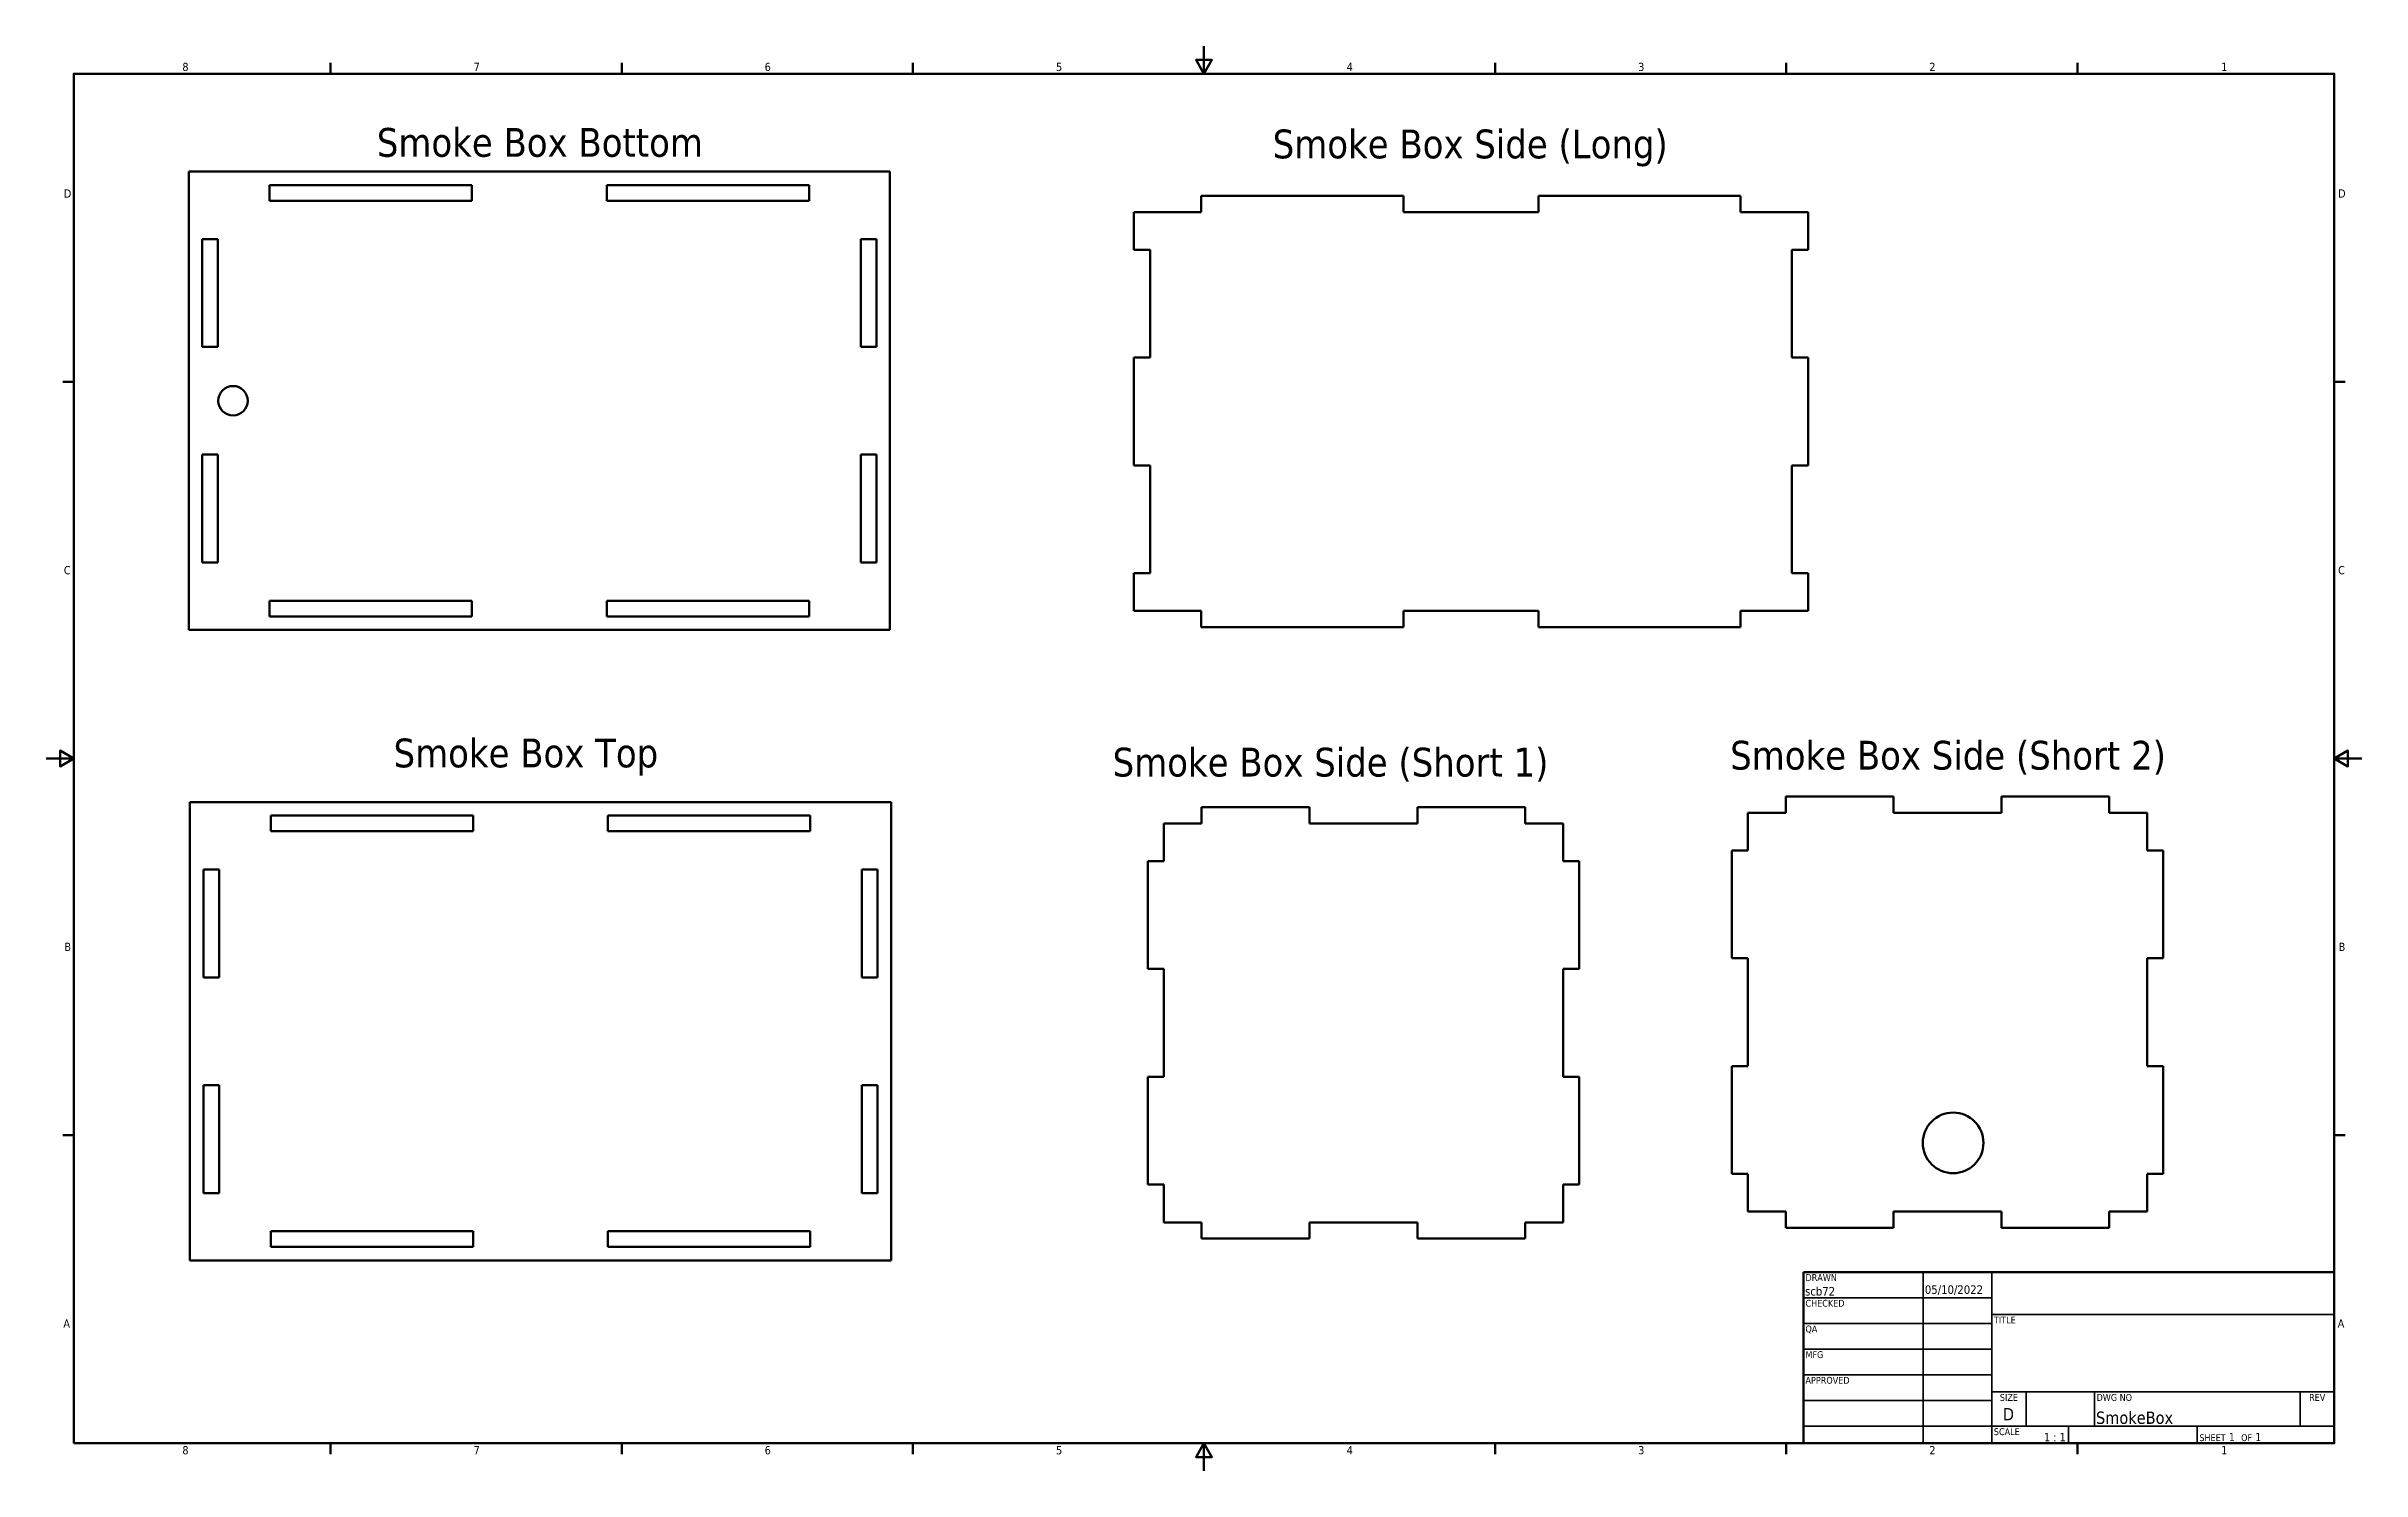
# Model space of a CAD drawing. Header units: inches. Extents: x 0.1 to 33.9, y 0.6 to 21.4.
import ezdxf
from ezdxf.enums import TextEntityAlignment as Align

# ---------------------------------------------------------------- set-up
doc = ezdxf.new("R2010")
doc.units = ezdxf.units.IN
doc.header["$MEASUREMENT"] = 0
for name, color, linetype, lineweight in [('Border (ANSI)', 7, 'Continuous', 70), ('Symbol (ANSI)', 7, 'Continuous', 25), ('Title (ANSI)', 7, 'Continuous', 50), ('Visible (ANSI)', 7, 'Continuous', 50)]:
    doc.layers.add(name, color=color, linetype=linetype, lineweight=lineweight)
doc.styles.add('Note Text (ANSI)', font='tahoma.ttf')
doc.styles.add('Text Style30', font='tahoma.ttf')
doc.styles.add('Text Style38', font='tahoma.ttf')
doc.styles.add('Text Style39', font='tahoma.ttf')

# ---------------------------------------------------------------- blocks, each defined once
blk = doc.blocks.new('Borders Default Border')
at = {"layer": 'Border (ANSI)'}
for p, q in [((4.25, 21), (4.25, 21.16)), ((8.5, 21), (8.5, 21.16)), ((12.75, 21), (12.75, 21.16)), ((21.25, 21), (21.25, 21.16)), ((25.5, 21), (25.5, 21.16)), ((29.75, 21), (29.75, 21.16)), ((0.5, 16.5), (0.34, 16.5)), ((33.5, 16.5), (33.66, 16.5)), ((0.5, 5.5), (0.34, 5.5)), ((33.5, 5.5), (33.66, 5.5)), ((4.25, 1), (4.25, 0.84)), ((8.5, 1), (8.5, 0.84)), ((12.75, 1), (12.75, 0.84)), ((21.25, 1), (21.25, 0.84)), ((25.5, 1), (25.5, 0.84)), ((29.75, 1), (29.75, 0.84))]:
    blk.add_line(p, q, dxfattribs=at)
at = {"layer": 'Border (ANSI)', "flags": 128}
for points in [[(17, 21.4), (17, 21), (16.885, 21.2), (17.115, 21.2), (17, 21)], [(0.5, 1), (0.5, 21), (33.5, 21), (33.5, 1), (0.5, 1)], [(0.1, 11), (0.5, 11), (0.3, 11.115), (0.3, 10.885), (0.5, 11)], [(33.9, 11), (33.5, 11), (33.7, 11.115), (33.7, 10.885), (33.5, 11)], [(17, 0.6), (17, 1), (16.885, 0.8), (17.115, 0.8), (17, 1)]]:
    blk.add_lwpolyline(points, dxfattribs=at)
at = {"layer": 'Border (ANSI)', "char_height": 0.12, "attachment_point": 7, "style": 'Note Text (ANSI)'}
for s, insert in [('8', (2.086, 21.037)), ('7', (6.338, 21.04)), ('6', (10.587, 21.037)), ('5', (14.84, 21.037)), ('4', (19.083, 21.04)), ('3', (23.338, 21.037)), ('2', (27.589, 21.04)), ('1', (31.848, 21.04)), ('D', (0.356, 19.19)), ('D', (33.556, 19.19)), ('C', (0.356, 13.688)), ('C', (33.556, 13.688)), ('B', (0.363, 8.19)), ('B', (33.563, 8.19)), ('A', (0.349, 2.69)), ('A', (33.549, 2.69)), ('8', (2.086, 0.837)), ('7', (6.338, 0.84)), ('6', (10.587, 0.837)), ('5', (14.84, 0.837)), ('4', (19.083, 0.84)), ('3', (23.338, 0.837)), ('2', (27.589, 0.84)), ('1', (31.848, 0.84))]:
    blk.add_mtext(s, dxfattribs=dict(at, insert=insert))
blk = doc.blocks.new('Title Blocks ANSI - Large')
at = {"layer": 'Title (ANSI)'}
for p, q in [((5, 7.45), (5, 4.95)), ((12.75, 7.45), (5, 7.45)), ((12.75, 4.95), (12.75, 7.45)), ((5, 4.95), (12.75, 4.95))]:
    blk.add_line(p, q, dxfattribs=at)
at = {"layer": 'Title (ANSI)', "lineweight": 35}
for p, q in [((6.75, 4.95), (6.75, 7.45)), ((7.75, 4.95), (7.75, 7.45)), ((5, 7.075), (7.75, 7.075)), ((7.75, 6.83), (12.75, 6.83)), ((5, 6.7), (7.75, 6.7)), ((5, 6.325), (7.75, 6.325)), ((5, 5.95), (7.75, 5.95)), ((5, 5.575), (7.75, 5.575)), ((12.75, 5.7), (7.75, 5.7)), ((8.25, 5.2), (8.25, 5.7)), ((9.25, 5.2), (9.25, 5.7)), ((12.25, 5.2), (12.25, 5.7)), ((7.75, 5.2), (5, 5.2)), ((12.75, 5.2), (7.75, 5.2)), ((8.87, 5.2), (8.87, 4.95)), ((10.75, 5.2), (10.75, 4.95))]:
    blk.add_line(p, q, dxfattribs=at)
at = {"layer": 'Title (ANSI)', "style": 'Text Style38'}
for s, p in [('DRAWN', (5.03, 7.42)), ('CHECKED', (5.03, 7.045)), ('TITLE', (7.78, 6.8)), ('QA', (5.03, 6.67)), ('MFG', (5.03, 6.295)), ('APPROVED', (5.03, 5.92)), ('DWG NO', (9.28, 5.67)), ('SCALE', (7.78, 5.17))]:
    blk.add_text(s, height=0.1, dxfattribs=at).set_placement(p, align=Align.TOP_LEFT)
for s, p in [('SIZE', (8, 5.67)), ('REV', (12.5, 5.67))]:
    blk.add_text(s, height=0.1, dxfattribs=at).set_placement(p, align=Align.TOP_CENTER)
at = {"layer": 'Title (ANSI)', "insert": (10.78, 4.98), "char_height": 0.12, "attachment_point": 7, "style": 'Note Text (ANSI)'}
blk.add_mtext('\\fTahoma|b0|i0;\\H0.1000;SHEET\\fTahoma|b0|i0;\\H0.1200; 1  \\fTahoma|b0|i0;\\H0.1000;OF\\fTahoma|b0|i0;\\H0.1200; 1 ', dxfattribs=at)
at = {"layer": 'Title (ANSI)'}
for tag, p, height, style in [('AUTHOR_001', (5.024, 7.108), 0.125, 'Text Style39'), ('CREATION_DATE_001', (6.773, 7.132), 0.125, 'Text Style39'), ('Sheet_Size_001', (7.911, 5.285), 0.18, 'Text Style30'), ('PART_NUMBER_001', (9.271, 5.234), 0.18, 'Text Style30'), ('Initial_View_Scale_001', (8.512, 4.98), 0.12, 'Note Text (ANSI)')]:
    blk.add_attdef(tag, p, '', height=height, dxfattribs=dict(at, style=style))
at = {"layer": 'Title (ANSI)', "style": 'Text Style39'}
for tag, p in [('COMPANY', (10.25, 7.14)), ('REVISION_NUMBER', (12.5, 5.375))]:
    blk.add_attdef(tag, text='', height=0.125, dxfattribs=at).set_placement(p, align=Align.MIDDLE_CENTER)
for tag, p in [('CHECKED_BY', (5.03, 6.73)), ('CHECKED_DATE', (6.78, 6.73)), ('MFG_APPROVED_BY', (5.03, 5.98)), ('MFG_APPROVED_DATE', (6.78, 5.98)), ('ENG_APPROVED_BY', (5.03, 5.605)), ('ENG_APPROVAL_DATE', (6.78, 5.605))]:
    blk.add_attdef(tag, text='', height=0.125, dxfattribs=at).set_placement(p, align=Align.BOTTOM_LEFT)
at = {"layer": 'Title (ANSI)', "style": 'Text Style30'}
blk.add_attdef('TITLE', text='', height=0.18, dxfattribs=at).set_placement((7.78, 6.223), align=Align.MIDDLE_LEFT)

msp = doc.modelspace()

# ---------------------------------------------------------------- linework, layer by layer
at = {"layer": 'Visible (ANSI)'}
for p, q in [((12.415, 19.57), (2.179, 19.57)), ((2.179, 19.57), (2.179, 12.877)), ((3.36, 19.374), (6.313, 19.374)), ((3.36, 19.145), (3.36, 19.374)), ((6.313, 19.374), (6.313, 19.145)), ((8.281, 19.374), (11.234, 19.374)), ((8.281, 19.145), (8.281, 19.374)), ((11.234, 19.374), (11.234, 19.145)), ((12.415, 12.877), (12.415, 19.57)), ((6.313, 19.145), (3.36, 19.145)), ((11.234, 19.145), (8.281, 19.145)), ((15.975, 18.98), (15.975, 18.429)), ((16.96, 18.98), (15.975, 18.98)), ((16.96, 19.217), (16.96, 18.98)), ((19.912, 19.217), (16.96, 19.217)), ((19.912, 18.98), (19.912, 19.217)), ((21.881, 18.98), (19.912, 18.98)), ((21.881, 19.217), (21.881, 18.98)), ((24.834, 19.217), (21.881, 19.217)), ((24.834, 18.98), (24.834, 19.217)), ((25.818, 18.98), (24.834, 18.98)), ((25.818, 18.429), (25.818, 18.98)), ((2.376, 17.011), (2.376, 18.586)), ((2.376, 18.586), (2.604, 18.586)), ((2.604, 18.586), (2.604, 17.011)), ((11.99, 18.586), (12.218, 18.586)), ((11.99, 17.011), (11.99, 18.586)), ((12.218, 18.586), (12.218, 17.011)), ((15.975, 18.429), (16.212, 18.429)), ((16.212, 18.429), (16.212, 16.854)), ((25.582, 18.429), (25.818, 18.429)), ((25.582, 16.854), (25.582, 18.429)), ((2.604, 17.011), (2.376, 17.011)), ((12.218, 17.011), (11.99, 17.011)), ((16.212, 16.854), (15.975, 16.854)), ((15.975, 16.854), (15.975, 15.28)), ((25.818, 16.854), (25.582, 16.854)), ((25.818, 15.28), (25.818, 16.854)), ((2.376, 13.862), (2.376, 15.437)), ((2.376, 15.437), (2.604, 15.437)), ((2.604, 15.437), (2.604, 13.862)), ((11.99, 15.437), (12.218, 15.437)), ((11.99, 13.862), (11.99, 15.437)), ((12.218, 15.437), (12.218, 13.862)), ((15.975, 15.28), (16.212, 15.28)), ((16.212, 15.28), (16.212, 13.705)), ((25.582, 15.28), (25.818, 15.28)), ((25.582, 13.705), (25.582, 15.28)), ((2.604, 13.862), (2.376, 13.862)), ((12.218, 13.862), (11.99, 13.862)), ((15.975, 13.705), (15.975, 13.154)), ((16.212, 13.705), (15.975, 13.705)), ((25.818, 13.705), (25.582, 13.705)), ((25.818, 13.154), (25.818, 13.705)), ((3.36, 13.303), (6.313, 13.303)), ((3.36, 13.074), (3.36, 13.303)), ((6.313, 13.303), (6.313, 13.074)), ((8.281, 13.303), (11.234, 13.303)), ((8.281, 13.074), (8.281, 13.303)), ((11.234, 13.303), (11.234, 13.074)), ((2.179, 12.877), (12.415, 12.877)), ((6.313, 13.074), (3.36, 13.074)), ((11.234, 13.074), (8.281, 13.074)), ((15.975, 13.154), (16.96, 13.154)), ((16.96, 13.154), (16.96, 12.917)), ((16.96, 12.917), (19.912, 12.917)), ((19.912, 13.154), (21.881, 13.154)), ((19.912, 12.917), (19.912, 13.154)), ((21.881, 13.154), (21.881, 12.917)), ((21.881, 12.917), (24.834, 12.917)), ((24.834, 13.154), (25.818, 13.154)), ((24.834, 12.917), (24.834, 13.154)), ((12.432, 10.364), (2.196, 10.364)), ((2.196, 10.364), (2.196, 3.671)), ((3.377, 10.167), (6.33, 10.167)), ((3.377, 9.938), (3.377, 10.167)), ((6.33, 10.167), (6.33, 9.938)), ((8.299, 10.167), (11.251, 10.167)), ((8.299, 9.938), (8.299, 10.167)), ((11.251, 10.167), (11.251, 9.938)), ((12.432, 3.671), (12.432, 10.364)), ((18.54, 10.289), (16.965, 10.289)), ((16.965, 10.289), (16.965, 10.052)), ((18.54, 10.052), (18.54, 10.289)), ((20.115, 10.289), (20.115, 10.052)), ((21.689, 10.289), (20.115, 10.289)), ((21.689, 10.052), (21.689, 10.289)), ((24.941, 10.209), (24.941, 9.658)), ((25.492, 10.209), (24.941, 10.209)), ((27.067, 10.446), (25.492, 10.446)), ((25.492, 10.446), (25.492, 10.209)), ((27.067, 10.209), (27.067, 10.446)), ((28.641, 10.209), (27.067, 10.209)), ((28.641, 10.446), (28.641, 10.209)), ((30.216, 10.446), (28.641, 10.446)), ((30.216, 10.209), (30.216, 10.446)), ((30.767, 10.209), (30.216, 10.209)), ((30.767, 9.658), (30.767, 10.209)), ((6.33, 9.938), (3.377, 9.938)), ((11.251, 9.938), (8.299, 9.938)), ((16.414, 10.052), (16.414, 9.501)), ((16.965, 10.052), (16.414, 10.052)), ((20.115, 10.052), (18.54, 10.052)), ((22.241, 10.052), (21.689, 10.052)), ((22.241, 9.501), (22.241, 10.052)), ((16.178, 9.501), (16.178, 7.927)), ((16.414, 9.501), (16.178, 9.501)), ((22.477, 9.501), (22.241, 9.501)), ((22.477, 7.927), (22.477, 9.501)), ((24.704, 9.658), (24.704, 8.083)), ((24.941, 9.658), (24.704, 9.658)), ((31.004, 9.658), (30.767, 9.658)), ((31.004, 8.083), (31.004, 9.658)), ((2.393, 7.804), (2.393, 9.379)), ((2.393, 9.379), (2.621, 9.379)), ((2.621, 9.379), (2.621, 7.804)), ((12.007, 9.379), (12.236, 9.379)), ((12.007, 7.804), (12.007, 9.379)), ((12.236, 9.379), (12.236, 7.804)), ((2.621, 7.804), (2.393, 7.804)), ((12.236, 7.804), (12.007, 7.804)), ((16.178, 7.927), (16.414, 7.927)), ((16.414, 7.927), (16.414, 6.352)), ((22.241, 7.927), (22.477, 7.927)), ((22.241, 6.352), (22.241, 7.927)), ((24.704, 8.083), (24.941, 8.083)), ((24.941, 8.083), (24.941, 6.509)), ((30.767, 8.083), (31.004, 8.083)), ((30.767, 6.509), (30.767, 8.083)), ((24.704, 6.509), (24.704, 4.934)), ((24.941, 6.509), (24.704, 6.509)), ((31.004, 6.509), (30.767, 6.509)), ((31.004, 4.934), (31.004, 6.509)), ((2.393, 4.655), (2.393, 6.23)), ((2.393, 6.23), (2.621, 6.23)), ((2.621, 6.23), (2.621, 4.655)), ((12.007, 6.23), (12.236, 6.23)), ((12.007, 4.655), (12.007, 6.23)), ((12.236, 6.23), (12.236, 4.655)), ((16.178, 6.352), (16.178, 4.777)), ((16.414, 6.352), (16.178, 6.352)), ((22.477, 6.352), (22.241, 6.352)), ((22.477, 4.777), (22.477, 6.352)), ((16.178, 4.777), (16.414, 4.777)), ((16.414, 4.777), (16.414, 4.226)), ((22.241, 4.777), (22.477, 4.777)), ((22.241, 4.226), (22.241, 4.777)), ((24.704, 4.934), (24.941, 4.934)), ((24.941, 4.934), (24.941, 4.383)), ((30.767, 4.934), (31.004, 4.934)), ((30.767, 4.383), (30.767, 4.934)), ((2.621, 4.655), (2.393, 4.655)), ((12.236, 4.655), (12.007, 4.655)), ((3.377, 4.096), (6.33, 4.096)), ((3.377, 3.867), (3.377, 4.096)), ((6.33, 4.096), (6.33, 3.867)), ((8.299, 4.096), (11.251, 4.096)), ((8.299, 3.867), (8.299, 4.096)), ((11.251, 4.096), (11.251, 3.867)), ((16.414, 4.226), (16.965, 4.226)), ((16.965, 4.226), (16.965, 3.99)), ((18.54, 4.226), (20.115, 4.226)), ((18.54, 3.99), (18.54, 4.226)), ((20.115, 4.226), (20.115, 3.99)), ((21.689, 4.226), (22.241, 4.226)), ((21.689, 3.99), (21.689, 4.226)), ((24.941, 4.383), (25.492, 4.383)), ((25.492, 4.383), (25.492, 4.146)), ((25.492, 4.146), (27.067, 4.146)), ((27.067, 4.383), (28.641, 4.383)), ((27.067, 4.146), (27.067, 4.383)), ((28.641, 4.383), (28.641, 4.146)), ((28.641, 4.146), (30.216, 4.146)), ((30.216, 4.383), (30.767, 4.383)), ((30.216, 4.146), (30.216, 4.383)), ((6.33, 3.867), (3.377, 3.867)), ((11.251, 3.867), (8.299, 3.867)), ((16.965, 3.99), (18.54, 3.99)), ((20.115, 3.99), (21.689, 3.99)), ((2.196, 3.671), (12.432, 3.671))]:
    msp.add_line(p, q, dxfattribs=at)
for centre, radius in [((2.826, 16.224), 0.215), ((27.936, 5.387), 0.443)]:
    msp.add_circle(centre, radius, dxfattribs=at)

# ---------------------------------------------------------------- block references
msp.add_blockref('Borders Default Border', (0, 0))
msp.add_blockref('Title Blocks ANSI - Large', (20.75, -3.95)).add_auto_attribs({'AUTHOR_001': 'scb72', 'CREATION_DATE_001': '05/10/2022', 'PART_NUMBER_001': 'SmokeBox', 'Sheet_Size_001': 'D', 'Initial_View_Scale_001': '1 : 1'})

# ---------------------------------------------------------------- texts
at = {"layer": 'Symbol (ANSI)', "char_height": 0.42, "attachment_point": 1, "style": 'Note Text (ANSI)'}
for s, insert, width in [('\\fTahoma|b0|i0;\\H0.4200;Smoke Box Bottom', (4.925, 20.207), 4.8511), ('\\fTahoma|b0|i0;\\H0.4200;Smoke Box Side (Long)', (18.003, 20.184), 5.95386), ('\\fTahoma|b0|i0;\\H0.4200;Smoke Box Top', (5.169, 11.291), 3.98217), ('\\fTahoma|b0|i0;\\H0.4200;Smoke Box Side (Short 1)', (15.666, 11.157), 6.56616), ('\\fTahoma|b0|i0;\\H0.4200;Smoke Box Side (Short 2)', (24.681, 11.258), 6.56616)]:
    msp.add_mtext(s, dxfattribs=dict(at, insert=insert, width=width))

doc.saveas('drawing.dxf')
